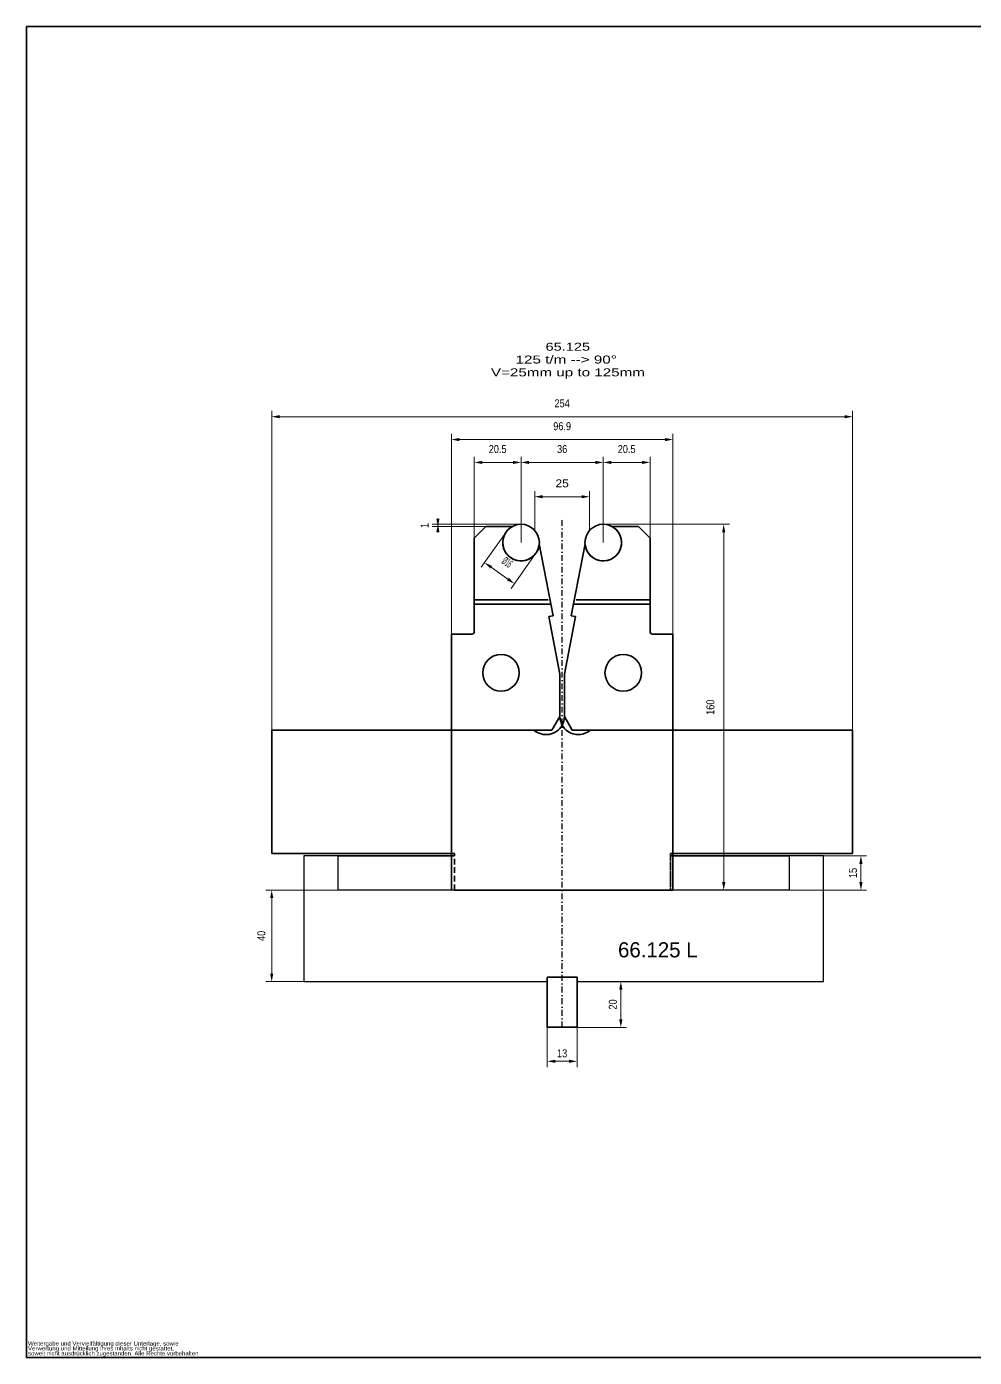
# Model space of a CAD drawing. Header units: millimetres. Extents: x -340 to 489, y -111 to 471.
# Drawn here: x -340 to 75, y -111 to 471 of the extents above; entities that cross this region are included whole.
import ezdxf
from ezdxf.enums import TextEntityAlignment as Align

# ---------------------------------------------------------------- set-up
doc = ezdxf.new("R2010")
doc.units = ezdxf.units.MM
doc.header["$LTSCALE"] = 5
for name, pattern in [('AUSGEZOGEN', [0]), ('DASHDOT', [1, 0.5, -0.25, 0, -0.25]), ('DASHED', [0.75, 0.5, -0.25])]:
    doc.linetypes.add(name, pattern=pattern)
for name, color, linetype, true_color in [('Layer10', 3, 'Continuous', 0x00ff00), ('Layer11', 1, 'Continuous', 0xff0000), ('Layer12', 6, 'Continuous', 0xff00ff)]:
    doc.layers.add(name, color=color, linetype=linetype, true_color=true_color)
doc.layers.add('Layer30', color=7, linetype='Continuous')
doc.layers.add('Layer5', color=7, linetype='Continuous')
doc.styles.add('Arial', font='arial.ttf')
doc.dimstyles.new('ISO-25', dxfattribs={"dimtxt": 2.5, "dimasz": 2.5, "dimexe": 1.25, "dimexo": 0.625, "dimtad": 1, "dimtxsty": 'Standard', "dimcen": 2.5, "dimadec": 0, "dimazin": 0, "dimtfac": 1, "dimtmove": 0, "dimatfit": 3, "dimfxl": 1, "dimarcsym": 0})

# ---------------------------------------------------------------- blocks, each defined once
blk = doc.blocks.new('*D1')
at = {"layer": 'Layer5', "linetype": 'AUSGEZOGEN', "lineweight": 18, "true_color": 0x00ffff}
for points in [[(-123.64, 280), (-120.14, 279.3), (-120.14, 280.7)], [(-87.68, 280), (-91.18, 280.7), (-91.18, 279.3)]]:
    blk.add_hatch(color=4, dxfattribs=at).paths.add_polyline_path(points, flags=0)
at = {"layer": 'Layer5', "color": 4, "linetype": 'AUSGEZOGEN', "lineweight": 18, "true_color": 0x00ffff}
for p, q in [((-123.64, 244.94), (-123.64, 282.5)), ((-120.14, 280), (-91.18, 280)), ((-87.68, 244.94), (-87.68, 282.5))]:
    blk.add_line(p, q, dxfattribs=at)
at = {"layer": 'Layer5', "color": 4, "linetype": 'AUSGEZOGEN', "lineweight": 18, "true_color": 0x00ffff, "style": 'Arial', "width": 0.820056}
blk.add_text('36', height=3.5, dxfattribs=at).set_placement((-107.89, 284.1), (-103.43, 284.1), align=Align.FIT)
blk = doc.blocks.new('*D2')
at = {"layer": 'Layer5', "linetype": 'AUSGEZOGEN', "lineweight": 18, "true_color": 0x00ffff}
for points in [[(-144.1, 280), (-140.6, 279.3), (-140.6, 280.7)], [(-123.64, 280), (-127.14, 280.7), (-127.14, 279.3)]]:
    blk.add_hatch(color=4, dxfattribs=at).paths.add_polyline_path(points, flags=0)
at = {"layer": 'Layer5', "color": 4, "linetype": 'AUSGEZOGEN', "lineweight": 18, "true_color": 0x00ffff}
for p, q in [((-144.1, 246.94), (-144.1, 282.5)), ((-140.6, 280), (-127.14, 280)), ((-123.64, 244.94), (-123.64, 282.5))]:
    blk.add_line(p, q, dxfattribs=at)
at = {"layer": 'Layer5', "color": 4, "linetype": 'AUSGEZOGEN', "lineweight": 18, "true_color": 0x00ffff, "style": 'Arial', "width": 0.820056}
blk.add_text('20.5', height=3.5, dxfattribs=at).set_placement((-137.77, 284.1), (-129.97, 284.1), align=Align.FIT)
blk = doc.blocks.new('*D3')
at = {"layer": 'Layer5', "linetype": 'AUSGEZOGEN', "lineweight": 18, "true_color": 0x00ffff}
for points in [[(-87.68, 280), (-84.18, 279.3), (-84.18, 280.7)], [(-67.21, 280), (-70.71, 280.7), (-70.71, 279.3)]]:
    blk.add_hatch(color=4, dxfattribs=at).paths.add_polyline_path(points, flags=0)
at = {"layer": 'Layer5', "color": 4, "linetype": 'AUSGEZOGEN', "lineweight": 18, "true_color": 0x00ffff}
for p, q in [((-87.68, 244.94), (-87.68, 282.5)), ((-84.18, 280), (-70.71, 280)), ((-67.21, 246.94), (-67.21, 282.5))]:
    blk.add_line(p, q, dxfattribs=at)
at = {"layer": 'Layer5', "color": 4, "linetype": 'AUSGEZOGEN', "lineweight": 18, "true_color": 0x00ffff, "style": 'Arial', "width": 0.820056}
blk.add_text('20.5', height=3.5, dxfattribs=at).set_placement((-81.35, 284.1), (-73.55, 284.1), align=Align.FIT)
blk = doc.blocks.new('*D4')
at = {"layer": 'Layer5', "linetype": 'AUSGEZOGEN', "lineweight": 18, "true_color": 0x00ffff}
for points in [[(-139.59, 236.19), (-137.14, 233.6), (-136.33, 234.74)], [(-126.51, 226.97), (-128.97, 229.56), (-129.78, 228.42)]]:
    blk.add_hatch(color=4, dxfattribs=at).paths.add_polyline_path(points, flags=0)
at = {"layer": 'Layer5', "color": 4, "linetype": 'AUSGEZOGEN', "lineweight": 18, "true_color": 0x00ffff}
for p, q in [((-130.18, 249.55), (-141.03, 234.15)), ((-117.1, 240.33), (-127.95, 224.93)), ((-129.38, 228.99), (-136.73, 234.17))]:
    blk.add_line(p, q, dxfattribs=at)
at = {"layer": 'Layer5', "color": 4, "linetype": 'AUSGEZOGEN', "lineweight": 18, "true_color": 0x00ffff, "style": 'Arial', "width": 0.442822}
blk.add_text('%%c16', height=3.5, rotation=324.82444, dxfattribs=at).set_placement((-132.36, 236.11), (-129.02, 233.75), align=Align.FIT)
blk = doc.blocks.new('*D5')
at = {"layer": 'Layer5', "linetype": 'AUSGEZOGEN', "lineweight": 18, "true_color": 0x00ffff}
for points in [[(-35, 252.94), (-35.7, 249.44), (-34.3, 249.44)], [(-35, 92.94), (-34.3, 96.44), (-35.7, 96.44)]]:
    blk.add_hatch(color=4, dxfattribs=at).paths.add_polyline_path(points, flags=0)
at = {"layer": 'Layer5', "color": 4, "linetype": 'AUSGEZOGEN', "lineweight": 18, "true_color": 0x00ffff}
for p, q in [((-87.68, 252.94), (-32.5, 252.94)), ((-35, 96.44), (-35, 249.44)), ((-57.21, 92.94), (-32.5, 92.94))]:
    blk.add_line(p, q, dxfattribs=at)
at = {"layer": 'Layer5', "color": 4, "linetype": 'AUSGEZOGEN', "lineweight": 18, "true_color": 0x00ffff, "style": 'Arial', "width": 0.820056}
blk.add_text('160', height=3.5, rotation=90, dxfattribs=at).set_placement((-39.1, 169.6), (-39.1, 176.28), align=Align.FIT)
blk = doc.blocks.new('*D6')
at = {"layer": 'Layer5', "linetype": 'AUSGEZOGEN', "lineweight": 18, "true_color": 0x00ffff}
for points in [[(-154.1, 290), (-150.6, 289.3), (-150.6, 290.7)], [(-57.21, 290), (-60.71, 290.7), (-60.71, 289.3)]]:
    blk.add_hatch(color=4, dxfattribs=at).paths.add_polyline_path(points, flags=0)
at = {"layer": 'Layer5', "color": 4, "linetype": 'AUSGEZOGEN', "lineweight": 18, "true_color": 0x00ffff}
for p, q in [((-154.1, 204.94), (-154.1, 292.5)), ((-57.21, 204.94), (-57.21, 292.5)), ((-150.6, 290), (-60.71, 290))]:
    blk.add_line(p, q, dxfattribs=at)
at = {"layer": 'Layer5', "color": 4, "linetype": 'AUSGEZOGEN', "lineweight": 18, "true_color": 0x00ffff, "style": 'Arial', "width": 0.820056}
blk.add_text('96.9', height=3.5, dxfattribs=at).set_placement((-109.56, 294.1), (-101.76, 294.1), align=Align.FIT)
blk = doc.blocks.new('*D8')
at = {"layer": 'Layer5', "linetype": 'AUSGEZOGEN', "lineweight": 18, "true_color": 0x00ffff}
for points in [[(-160, 251.94), (-159.3, 255.44), (-160.7, 255.44)], [(-160, 252.94), (-160.7, 249.44), (-159.3, 249.44)]]:
    blk.add_hatch(color=4, dxfattribs=at).paths.add_polyline_path(points, flags=0)
at = {"layer": 'Layer5', "color": 4, "linetype": 'AUSGEZOGEN', "lineweight": 18, "true_color": 0x00ffff}
for p, q in [((-123.64, 252.94), (-162.5, 252.94)), ((-139.1, 251.94), (-162.5, 251.94)), ((-160, 255.44), (-160, 249.44))]:
    blk.add_line(p, q, dxfattribs=at)
at = {"layer": 'Layer5', "color": 4, "linetype": 'AUSGEZOGEN', "lineweight": 18, "true_color": 0x00ffff, "style": 'Arial', "width": 0.820056}
blk.add_text('1', height=3.5, rotation=90, dxfattribs=at).set_placement((-164.1, 251.33), (-164.1, 253.56), align=Align.FIT)
blk = doc.blocks.new('*D10')
at = {"layer": 'Layer5', "linetype": 'AUSGEZOGEN', "lineweight": 18, "true_color": 0x00ffff}
for points in [[(-232.68, 300), (-229.18, 299.3), (-229.18, 300.7)], [(21.36, 300), (17.86, 300.7), (17.86, 299.3)]]:
    blk.add_hatch(color=4, dxfattribs=at).paths.add_polyline_path(points, flags=0)
at = {"layer": 'Layer5', "color": 4, "linetype": 'AUSGEZOGEN', "lineweight": 18, "true_color": 0x00ffff}
for p, q in [((-232.68, 162.94), (-232.68, 302.5)), ((-229.18, 300), (17.86, 300)), ((21.36, 162.94), (21.36, 302.5))]:
    blk.add_line(p, q, dxfattribs=at)
at = {"layer": 'Layer5', "color": 4, "linetype": 'AUSGEZOGEN', "lineweight": 18, "true_color": 0x00ffff, "style": 'Arial', "width": 0.820056}
blk.add_text('254', height=3.5, dxfattribs=at).set_placement((-109, 304.1), (-102.32, 304.1), align=Align.FIT)
blk = doc.blocks.new('*D11')
at = {"layer": 'Layer5', "linetype": 'AUSGEZOGEN', "lineweight": 18, "true_color": 0x00ffff}
for points in [[(-117.66, 265), (-114.16, 264.3), (-114.16, 265.7)], [(-93.66, 265), (-97.16, 265.7), (-97.16, 264.3)]]:
    blk.add_hatch(color=4, dxfattribs=at).paths.add_polyline_path(points, flags=0)
at = {"layer": 'Layer5', "color": 4, "linetype": 'AUSGEZOGEN', "lineweight": 18, "true_color": 0x00ffff}
for p, q in [((-117.66, 250.26), (-117.66, 267.5)), ((-114.16, 265), (-97.16, 265)), ((-93.66, 250.26), (-93.66, 267.5))]:
    blk.add_line(p, q, dxfattribs=at)
at = {"layer": 'Layer5', "color": 4, "linetype": 'AUSGEZOGEN', "lineweight": 18, "true_color": 0x00ffff, "style": 'Arial', "width": 1.073883}
blk.add_text('25', height=3.5, dxfattribs=at).set_placement((-108.58, 269.1), (-102.74, 269.1), align=Align.FIT)
blk = doc.blocks.new('*D12')
at = {"layer": 'Layer5', "linetype": 'AUSGEZOGEN', "lineweight": 18, "true_color": 0x00ffff}
for points in [[(-232.68, 92.94), (-233.38, 89.44), (-231.98, 89.44)], [(-232.68, 52.94), (-231.98, 56.44), (-233.38, 56.44)]]:
    blk.add_hatch(color=4, dxfattribs=at).paths.add_polyline_path(points, flags=0)
at = {"layer": 'Layer5', "color": 4, "linetype": 'AUSGEZOGEN', "lineweight": 18, "true_color": 0x00ffff}
for p, q in [((-203.62, 92.94), (-235.18, 92.94)), ((-232.68, 89.44), (-232.68, 56.44)), ((-218.62, 52.94), (-235.18, 52.94))]:
    blk.add_line(p, q, dxfattribs=at)
at = {"layer": 'Layer5', "color": 4, "linetype": 'AUSGEZOGEN', "lineweight": 18, "true_color": 0x00ffff, "style": 'Arial', "width": 0.820056}
blk.add_text('40', height=3.5, rotation=90, dxfattribs=at).set_placement((-235.48, 70.72), (-235.48, 75.17), align=Align.FIT)
blk = doc.blocks.new('*D13')
at = {"layer": 'Layer30', "linetype": 'AUSGEZOGEN', "lineweight": 18, "true_color": 0x00ffff}
for points in [[(25, 107.94), (24.3, 104.44), (25.7, 104.44)], [(25, 92.94), (25.7, 96.44), (24.3, 96.44)]]:
    blk.add_hatch(color=4, dxfattribs=at).paths.add_polyline_path(points, flags=0)
at = {"layer": 'Layer30', "color": 4, "linetype": 'AUSGEZOGEN', "lineweight": 18, "true_color": 0x00ffff}
for p, q in [((-6.37, 107.94), (27.5, 107.94)), ((25, 96.44), (25, 104.44)), ((-6.37, 92.94), (27.5, 92.94))]:
    blk.add_line(p, q, dxfattribs=at)
at = {"layer": 'Layer30', "color": 4, "linetype": 'AUSGEZOGEN', "lineweight": 18, "true_color": 0x00ffff, "style": 'Arial', "width": 0.820056}
blk.add_text('15', height=3.5, rotation=90, dxfattribs=at).set_placement((23.25, 98.22), (23.25, 102.67), align=Align.FIT)
blk = doc.blocks.new('*D17')
at = {"layer": 'Layer30', "linetype": 'AUSGEZOGEN', "lineweight": 18, "true_color": 0x00ffff}
for points in [[(-112.16, 18.08), (-108.66, 17.38), (-108.66, 18.78)], [(-99.16, 18.08), (-102.66, 18.78), (-102.66, 17.38)]]:
    blk.add_hatch(color=4, dxfattribs=at).paths.add_polyline_path(points, flags=0)
at = {"layer": 'Layer30', "color": 4, "linetype": 'AUSGEZOGEN', "lineweight": 18, "true_color": 0x00ffff}
for p, q in [((-112.16, 32.94), (-112.16, 15.58)), ((-99.16, 32.94), (-99.16, 15.58)), ((-108.66, 18.08), (-102.66, 18.08))]:
    blk.add_line(p, q, dxfattribs=at)
at = {"layer": 'Layer30', "color": 4, "linetype": 'AUSGEZOGEN', "lineweight": 18, "true_color": 0x00ffff, "style": 'Arial', "width": 0.820056}
blk.add_text('13', height=3.5, dxfattribs=at).set_placement((-107.89, 19.83), (-103.43, 19.83), align=Align.FIT)
blk = doc.blocks.new('*D18')
at = {"layer": 'Layer30', "linetype": 'AUSGEZOGEN', "lineweight": 18, "true_color": 0x00ffff}
for points in [[(-80, 52.94), (-80.7, 49.44), (-79.3, 49.44)], [(-80, 32.94), (-79.3, 36.44), (-80.7, 36.44)]]:
    blk.add_hatch(color=4, dxfattribs=at).paths.add_polyline_path(points, flags=0)
at = {"layer": 'Layer30', "color": 4, "linetype": 'AUSGEZOGEN', "lineweight": 18, "true_color": 0x00ffff}
for p, q in [((-99.16, 52.94), (-77.5, 52.94)), ((-80, 49.44), (-80, 36.44)), ((-99.16, 32.94), (-77.5, 32.94))]:
    blk.add_line(p, q, dxfattribs=at)
at = {"layer": 'Layer30', "color": 4, "linetype": 'AUSGEZOGEN', "lineweight": 18, "true_color": 0x00ffff, "style": 'Arial', "width": 0.820056}
blk.add_text('20', height=3.5, rotation=90, dxfattribs=at).set_placement((-81.75, 40.72), (-81.75, 45.17), align=Align.FIT)

msp = doc.modelspace()

# ---------------------------------------------------------------- linework, layer by layer
at = {"layer": 'Layer10', "color": 3, "linetype": 'DASHDOT', "lineweight": 25, "true_color": 0x00ff00}
msp.add_line((-105.659, 32.943), (-105.659, 256.943), dxfattribs=at)
at = {"layer": 'Layer11', "color": 1, "linetype": 'AUSGEZOGEN', "lineweight": 35, "true_color": 0xff0000}
msp.add_line((-152.682, 92.943), (-57.2129, 92.943), dxfattribs=at)
at = {"layer": 'Layer12', "color": 6, "linetype": 'DASHED', "lineweight": 18, "true_color": 0xff00ff}
msp.add_line((-58.2669, 92.943), (-154.105, 92.943), dxfattribs=at)
at = {"layer": 'Layer30', "color": 7, "linetype": 'AUSGEZOGEN', "lineweight": 25}
for p, q in [((-203.621, 107.943), (-218.621, 107.943)), ((-218.621, 107.943), (-218.621, 52.943)), ((-203.621, 92.943), (-203.621, 107.943)), ((8.6264, 107.943), (-6.3736, 107.943)), ((-6.3736, 107.943), (-6.3736, 92.943)), ((8.6264, 52.943), (8.6264, 107.943)), ((-6.3736, 92.943), (-203.621, 92.943)), ((-218.621, 52.943), (-112.159, 52.943)), ((-99.159, 52.943), (8.6264, 52.943))]:
    msp.add_line(p, q, dxfattribs=at)
at = {"layer": 'Layer5', "color": 7, "linetype": 'AUSGEZOGEN', "lineweight": 35}
for p, q in [((489.1289, 470.5974), (-339.8711, 470.5974)), ((-339.8711, 470.5974), (-339.8711, -111.4026)), ((-139.105, 251.943), (-144.105, 246.943)), ((-139.105, 251.943), (-127.509, 251.943)), ((-72.2129, 251.943), (-83.809, 251.943)), ((-72.2129, 251.943), (-67.2129, 246.943)), ((-144.105, 205.943), (-144.105, 246.943)), ((-67.2129, 205.943), (-67.2129, 246.943)), ((-109.551, 212.943), (-115.657, 244.3552)), ((-101.766, 212.943), (-95.66, 244.3552)), ((-144.105, 219.943), (-111.77, 219.943)), ((-144.105, 217.943), (-110.523, 217.943)), ((-67.2129, 217.943), (-100.794, 217.943)), ((-67.2129, 219.943), (-99.548, 219.943)), ((-109.551, 212.943), (-111.515, 212.5614)), ((-111.515, 212.5614), (-106.636, 187.4613)), ((-99.803, 212.5614), (-104.682, 187.4613)), ((-101.766, 212.943), (-99.803, 212.5614)), ((-154.105, 204.943), (-145.105, 204.943)), ((-154.105, 204.943), (-154.105, 108.943)), ((-57.2129, 204.943), (-66.2129, 204.943)), ((-57.2129, 204.943), (-57.2129, 162.943)), ((-106.636, 168.943), (-106.636, 187.4613)), ((-104.682, 168.943), (-104.682, 187.4613)), ((-106.636, 168.943), (-110.1, 162.943)), ((-104.682, 168.943), (-101.218, 162.943)), ((-232.682, 162.943), (-154.105, 162.943)), ((-232.682, 108.943), (-232.682, 162.943)), ((-110.1, 162.943), (-154.105, 162.943)), ((-154.105, 162.943), (-117.9735, 162.943)), ((-101.218, 162.943), (-57.2129, 162.943)), ((-93.3445, 162.943), (21.3642, 162.943)), ((-57.2129, 162.943), (-57.2129, 108.943)), ((21.3642, 108.943), (21.3642, 162.943)), ((-232.682, 108.943), (-154.105, 108.943)), ((-152.682, 107.943), (-203.621, 107.943)), ((-154.105, 92.943), (-154.105, 108.943)), ((-6.3736, 107.943), (-58.2669, 107.943)), ((-57.2129, 108.943), (21.3642, 108.943)), ((-57.2129, 108.943), (-57.2129, 92.943)), ((-112.159, 32.943), (-112.159, 54.943)), ((-112.159, 54.943), (-99.159, 54.943)), ((-99.159, 32.943), (-99.159, 54.943)), ((-112.159, 32.943), (-99.159, 32.943)), ((-339.8711, -111.4026), (489.1289, -111.4026))]:
    msp.add_line(p, q, dxfattribs=at)
at = {"layer": 'Layer5', "color": 7, "linetype": 'DASHED', "lineweight": 35}
for p, q in [((-152.682, 108.943), (-154.105, 108.943)), ((-152.682, 92.943), (-152.682, 108.943)), ((-152.682, 92.943), (-152.682, 107.943)), ((-57.2129, 108.943), (-58.2669, 108.943)), ((-58.2669, 108.943), (-58.2669, 92.943)), ((-58.2669, 107.943), (-58.2669, 92.943))]:
    msp.add_line(p, q, dxfattribs=at)
at = {"layer": 'Layer5', "color": 7, "linetype": 'AUSGEZOGEN', "lineweight": 35}
for centre in [(-123.636, 244.943), (-87.682, 244.943), (-132.386, 187.9842), (-78.9314, 187.9842)]:
    msp.add_circle(centre, 8, dxfattribs=at)
for centre, radius, start, end in [((-123.636, 244.943), 8, 118.955, 355.787), ((-87.682, 244.943), 8, 184.213, 61.045), ((-145.105, 205.943), 1, 270, 0), ((-66.2129, 205.943), 1, 180, 270), ((-98.636, 168.943), 8, 180, 311.4096221), ((-112.682, 168.943), 8, 331.3870788, 0), ((-112.682, 168.943), 8, 228.5903779, 331.3870788)]:
    msp.add_arc(centre, radius, start, end, dxfattribs=at)

# ---------------------------------------------------------------- texts
at = {"layer": 'Layer5', "color": 4, "linetype": 'AUSGEZOGEN', "lineweight": 35, "true_color": 0x00ffff, "style": 'Arial', "width": 0.968216}
msp.add_text('66.125 L', height=6.61458, dxfattribs=at).set_placement((-81.2215, 63.5477), (-46.4331, 63.5477), align=Align.FIT)
at = {"layer": 'Layer5', "color": 7, "linetype": 'AUSGEZOGEN', "lineweight": 35, "style": 'Arial'}
for s, rotation, width, p, p2 in [('Weitergabe und Vervielfältigung dieser Unterlage, sowie', 0.0000024, 1.050092, (-339.2489, -106.2117), (-273.4029, -106.2117)), ('Verwertung und Mitteilung ihres Inhalts nicht gestattet,', 0.0000024, 1.052871, (-339.2489, -108.3767), (-275.436, -108.3767)), ('soweit nicht ausdrücklich zugestanden. Alle Rechte vorbehalten', 0.0000026, 1.048286, (-339.2489, -110.5418), (-264.7102, -110.5417))]:
    msp.add_text(s, height=1.8042, rotation=rotation, dxfattribs=dict(at, width=width)).set_placement(p, p2, align=Align.FIT)

# ---------------------------------------------------------------- dimensions: what is measured, and where the dimension line sits
at = {"layer": 'Layer30', "color": 4, "linetype": 'AUSGEZOGEN', "lineweight": 18, "true_color": 0x00ffff}
for base, p1, p2, angle, picture, middle in [((25, 107.943), (-6.3736, 92.943), (-6.3736, 107.943), 90, '*D13', (21.5, 100.443)), ((-80, 32.943), (-99.159, 52.943), (-99.159, 32.943), 270, '*D18', (-83.5, 42.943))]:
    dim = msp.add_linear_dim(base=base, p1=p1, p2=p2, angle=angle, dimstyle='ISO-25', override={"dimtxt": 3.5, "dimasz": 3.5, "dimexe": 2.5, "dimgap": 0.5, "dimtad": 1, "dimjust": 0, "dimdec": 2, "dimpost": '<>', "dimsah": 1, "dimclrd": 4, "dimclre": 4, "dimclrt": 4, "dimadec": 2}, dxfattribs=at)
    dim.commit()
    dim.dimension.update_dxf_attribs({"geometry": picture, "text_midpoint": middle, "dimtype": 160, "text_rotation": 90})
dim = msp.add_linear_dim(base=(-99.159, 18.0847), p1=(-112.159, 32.943), p2=(-99.159, 32.943), dimstyle='ISO-25', override={"dimtxt": 3.5, "dimasz": 3.5, "dimexe": 2.5, "dimgap": 0.5, "dimtad": 1, "dimjust": 0, "dimdec": 2, "dimpost": '<>', "dimsah": 1, "dimclrd": 4, "dimclre": 4, "dimclrt": 4, "dimadec": 2}, dxfattribs=at)
dim.commit()
dim.dimension.update_dxf_attribs({"geometry": '*D17', "text_midpoint": (-105.659, 21.5847), "dimtype": 160})
at = {"layer": 'Layer5', "color": 4, "linetype": 'AUSGEZOGEN', "lineweight": 18, "true_color": 0x00ffff}
for base, p1, p2, override, picture, middle in [((21.3642, 300), (-232.682, 162.943), (21.3642, 162.943), {"dimtxt": 3.5, "dimasz": 3.5, "dimexe": 2.5, "dimgap": 0.5, "dimtad": 1, "dimjust": 0, "dimdec": 0, "dimpost": '<>', "dimsah": 1, "dimclrd": 4, "dimclre": 4, "dimclrt": 4, "dimadec": 0}, '*D10', (-105.6589, 305.85)), ((-57.2129, 290), (-154.105, 204.943), (-57.2129, 204.943), {"dimtxt": 3.5, "dimasz": 3.5, "dimexe": 2.5, "dimgap": 0.5, "dimtad": 1, "dimjust": 0, "dimdec": 1, "dimpost": '<>', "dimsah": 1, "dimclrd": 4, "dimclre": 4, "dimclrt": 4, "dimadec": 1}, '*D6', (-105.659, 295.85)), ((-123.636, 280), (-144.105, 246.943), (-123.636, 244.943), {"dimtxt": 3.5, "dimasz": 3.5, "dimexe": 2.5, "dimgap": 0.5, "dimtad": 1, "dimjust": 0, "dimdec": 1, "dimpost": '<>', "dimsah": 1, "dimclrd": 4, "dimclre": 4, "dimclrt": 4, "dimadec": 1}, '*D2', (-133.8705, 285.85)), ((-87.682, 280), (-123.636, 244.943), (-87.682, 244.943), {"dimtxt": 3.5, "dimasz": 3.5, "dimexe": 2.5, "dimgap": 0.5, "dimtad": 1, "dimjust": 0, "dimdec": 1, "dimpost": '<>', "dimsah": 1, "dimclrd": 4, "dimclre": 4, "dimclrt": 4, "dimadec": 1}, '*D1', (-105.659, 285.85)), ((-67.2129, 280), (-87.682, 244.943), (-67.2129, 246.943), {"dimtxt": 3.5, "dimasz": 3.5, "dimexe": 2.5, "dimgap": 0.5, "dimtad": 1, "dimjust": 0, "dimdec": 1, "dimpost": '<>', "dimsah": 1, "dimclrd": 4, "dimclre": 4, "dimclrt": 4, "dimadec": 1}, '*D3', (-77.4475, 285.85))]:
    dim = msp.add_linear_dim(base=base, p1=p1, p2=p2, dimstyle='ISO-25', override=override, dxfattribs=at)
    dim.commit()
    dim.dimension.update_dxf_attribs({"geometry": picture, "text_midpoint": middle, "dimtype": 160})
dim = msp.add_linear_dim(base=(-93.659, 265), p1=(-117.659, 250.2605), p2=(-93.659, 250.2605), text='25', dimstyle='ISO-25', override={"dimtxt": 3.5, "dimasz": 3.5, "dimexe": 2.5, "dimgap": 0.5, "dimtad": 1, "dimjust": 0, "dimdec": 3, "dimsah": 1, "dimclrd": 4, "dimclre": 4, "dimclrt": 4, "dimadec": 3}, dxfattribs=at)
dim.commit()
dim.dimension.update_dxf_attribs({"geometry": '*D11', "text_midpoint": (-105.659, 270.85), "dimtype": 160})
for base, p1, p2, angle, override, picture, middle, turn in [((-160, 252.943), (-139.105, 251.943), (-123.636, 252.943), 90, {"dimtxt": 3.5, "dimasz": 3.5, "dimexe": 2.5, "dimgap": 0.5, "dimtad": 1, "dimjust": 0, "dimdec": 3, "dimpost": '<>', "dimsah": 1, "dimclrd": 4, "dimclre": 4, "dimclrt": 4, "dimadec": 3}, '*D8', (-165.85, 252.443), 90), ((-35, 252.943), (-57.2129, 92.943), (-87.682, 252.943), 90, {"dimtxt": 3.5, "dimasz": 3.5, "dimexe": 2.5, "dimgap": 0.5, "dimtad": 1, "dimjust": 0, "dimdec": 3, "dimpost": '<>', "dimsah": 1, "dimclrd": 4, "dimclre": 4, "dimclrt": 4, "dimadec": 3}, '*D5', (-40.85, 172.943), 90), ((-139.5928, 236.1891), (-117.0969, 240.3343), (-130.1751, 249.5517), 144.8244408, {"dimtxt": 3.5, "dimasz": 3.5, "dimexe": 2.5, "dimgap": 0.5, "dimtad": 1, "dimjust": 0, "dimdec": 3, "dimpost": '%%c<>', "dimsah": 1, "dimclrd": 4, "dimclre": 4, "dimclrt": 4, "dimadec": 3}, '*D4', (-129.6836, 236.3622), -35.1755592), ((-232.682, 52.943), (-203.621, 92.943), (-218.621, 52.943), 270, {"dimtxt": 3.5, "dimasz": 3.5, "dimexe": 2.5, "dimgap": 0.5, "dimtad": 1, "dimjust": 0, "dimdec": 2, "dimpost": '<>', "dimsah": 1, "dimclrd": 4, "dimclre": 4, "dimclrt": 4, "dimadec": 2}, '*D12', (-237.232, 72.943), 90)]:
    dim = msp.add_linear_dim(base=base, p1=p1, p2=p2, angle=angle, dimstyle='ISO-25', override=override, dxfattribs=at)
    dim.commit()
    dim.dimension.update_dxf_attribs({"geometry": picture, "text_midpoint": middle, "dimtype": 160, "text_rotation": turn})

# ---------------------------------------------------------------- wipeouts: each hides what was drawn before it
at = {"color": 4, "linetype": 'AUSGEZOGEN', "lineweight": 18, "true_color": 0x00ffff}
msp.add_wipeout([(-112.9145, 327.8), (-44.689, 327.8), (-44.689, 333.4), (-112.9145, 333.4)], dxfattribs=at).dxf.layer = 'Layer5'

# ---------------------------------------------------------------- next in the draw order: texts
at = {"layer": 'Layer5', "color": 4, "linetype": 'AUSGEZOGEN', "lineweight": 18, "true_color": 0x00ffff, "style": 'Arial', "width": 1.302397}
msp.add_text('65.125', height=3.5, dxfattribs=at).set_placement((-112.9145, 328.85), (-93.4593, 328.85), align=Align.FIT)

# ---------------------------------------------------------------- next in the draw order: wipeouts: each hides what was drawn before it
at = {"color": 4, "linetype": 'AUSGEZOGEN', "lineweight": 18, "true_color": 0x00ffff}
msp.add_wipeout([(-126.036, 322.2), (-57.8105, 322.2), (-57.8105, 327.8), (-126.036, 327.8)], dxfattribs=at).dxf.layer = 'Layer5'

# ---------------------------------------------------------------- next in the draw order: texts
at = {"layer": 'Layer5', "color": 4, "linetype": 'AUSGEZOGEN', "lineweight": 18, "true_color": 0x00ffff, "style": 'Arial', "width": 1.362686}
msp.add_text('125 t/m --> 90%%d', height=3.5, dxfattribs=at).set_placement((-126.036, 323.25), (-81.7474, 323.25), align=Align.FIT)

# ---------------------------------------------------------------- next in the draw order: wipeouts: each hides what was drawn before it
at = {"color": 4, "linetype": 'AUSGEZOGEN', "lineweight": 18, "true_color": 0x00ffff}
msp.add_wipeout([(-136.788, 316.6), (-68.5625, 316.6), (-68.5625, 322.2), (-136.788, 322.2)], dxfattribs=at).dxf.layer = 'Layer5'

# ---------------------------------------------------------------- next in the draw order: texts
at = {"layer": 'Layer5', "color": 4, "linetype": 'AUSGEZOGEN', "lineweight": 18, "true_color": 0x00ffff, "style": 'Arial', "width": 1.358404}
msp.add_text('V=25mm up to 125mm', height=3.5, dxfattribs=at).set_placement((-136.788, 317.65), (-69.475, 317.65), align=Align.FIT)

doc.saveas('drawing.dxf')
